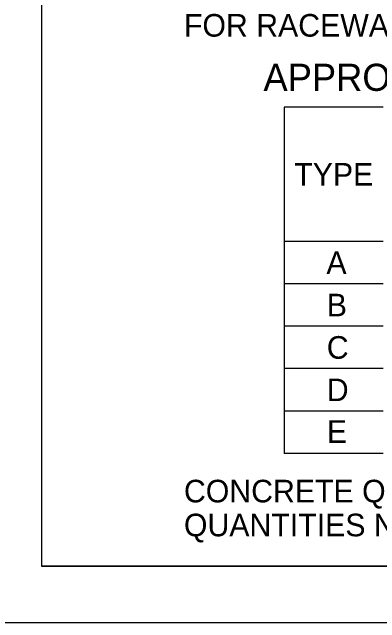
# Model space of a CAD drawing. Extents: x 997.6 to 1036.9, y 998.9 to 1022.9.
# Drawn here: x 1006.74 to 1009.99, y 1000 to 1005.4 of the extents above; entities that cross this region are included whole.
import ezdxf

# ---------------------------------------------------------------- set-up
doc = ezdxf.new("R2010")
doc.units = 0
for name, color, linetype in [('Level 1', 7, 'Continuous'), ('Level 10', 7, 'Continuous'), ('Level 11', 7, 'Continuous'), ('Level 14', 7, 'Continuous'), ('Level 2', 7, 'Continuous')]:
    doc.layers.add(name, color=color, linetype=linetype)

msp = doc.modelspace()

# ---------------------------------------------------------------- linework, layer by layer
at = {"layer": 'Level 10'}
for p in [(1007, 1021.5), (1035.5, 1000.5)]:
    msp.add_line(p, (1007, 1000.5), dxfattribs=at)
at = {"layer": 'Level 11'}
msp.add_lwpolyline([(1007, 1000.5), (1035.5, 1000.5), (1035.5, 1021.5), (1007, 1021.5)], close=True, dxfattribs=at)
at = {"layer": 'Level 14'}
msp.add_line((1036, 1000), (1000, 1000), dxfattribs=at)
at = {"layer": 'Level 2'}
for p, q in [((1009.1461, 1004.5603), (1009.1461, 1003.3728)), ((1010.0211, 1004.5603), (1009.1461, 1004.5603)), ((1009.1461, 1003.3728), (1009.1461, 1001.4978)), ((1010.0211, 1003.3728), (1009.1461, 1003.3728)), ((1010.0211, 1002.9978), (1009.1461, 1002.9978)), ((1010.0211, 1002.6228), (1009.1461, 1002.6228)), ((1010.0211, 1002.2478), (1009.1461, 1002.2478)), ((1010.0211, 1001.8728), (1009.1461, 1001.8728)), ((1010.0211, 1001.4978), (1009.1461, 1001.4978))]:
    msp.add_line(p, q, dxfattribs=at)

# ---------------------------------------------------------------- texts
at = {"layer": 'Level 1'}
for s, height, p in [('FOR RACEWAY WHEN REQUIRED.', 0.2, (1008.2595, 1005.1843)), ('APPROXIMATE QUANTITIES PER LINEAR FOOT', 0.24, (1008.9626, 1004.7046)), ('TYPE', 0.2, (1009.2348, 1003.8665)), ('A', 0.2, (1009.519, 1003.0853)), ('B', 0.2, (1009.5222, 1002.7103)), ('C', 0.2, (1009.5222, 1002.3353)), ('D', 0.2, (1009.5222, 1001.9603)), ('E', 0.2, (1009.523, 1001.5911)), ("CONCRETE QUANTITIES SHOWN INCLUDE 8'' BASE THICKNESS FOR TYPE A, BUT DO NOT INCLUDE", 0.2, (1008.2595, 1001.0648)), ('QUANTITIES NECESSARY FOR ASPHALT OVERLAY THICKNESS SHOWN FOR TYPE D AND E.', 0.2, (1008.2595, 1000.7648))]:
    msp.add_text(s, height=height, dxfattribs=at).set_placement(p)

doc.saveas('drawing.dxf')
